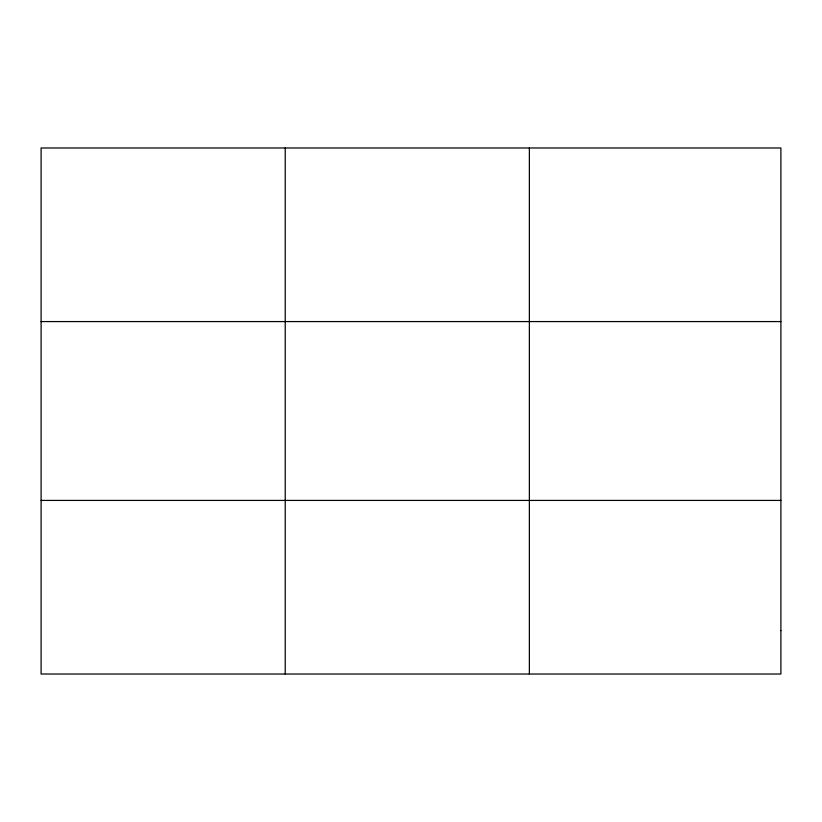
<?xml version="1.0" encoding="UTF-8"?>
<svg xmlns="http://www.w3.org/2000/svg" width="822" height="822" viewBox="0 0 822 822"><rect width="100%" height="100%" fill="white"/><g stroke="black" fill="none" stroke-linecap="round" stroke-linejoin="round"><path stroke-width="1.23" d="M285.234 674.019L285.234 147.981M529.368 674.019L529.368 147.981M41.1 321.577L780.9 321.577M41.1 500.423L780.9 500.423M780.9 630.628L780.9 674.019L41.1 674.019L41.1 147.981L780.9 147.981L780.9 630.628"/></g></svg>
